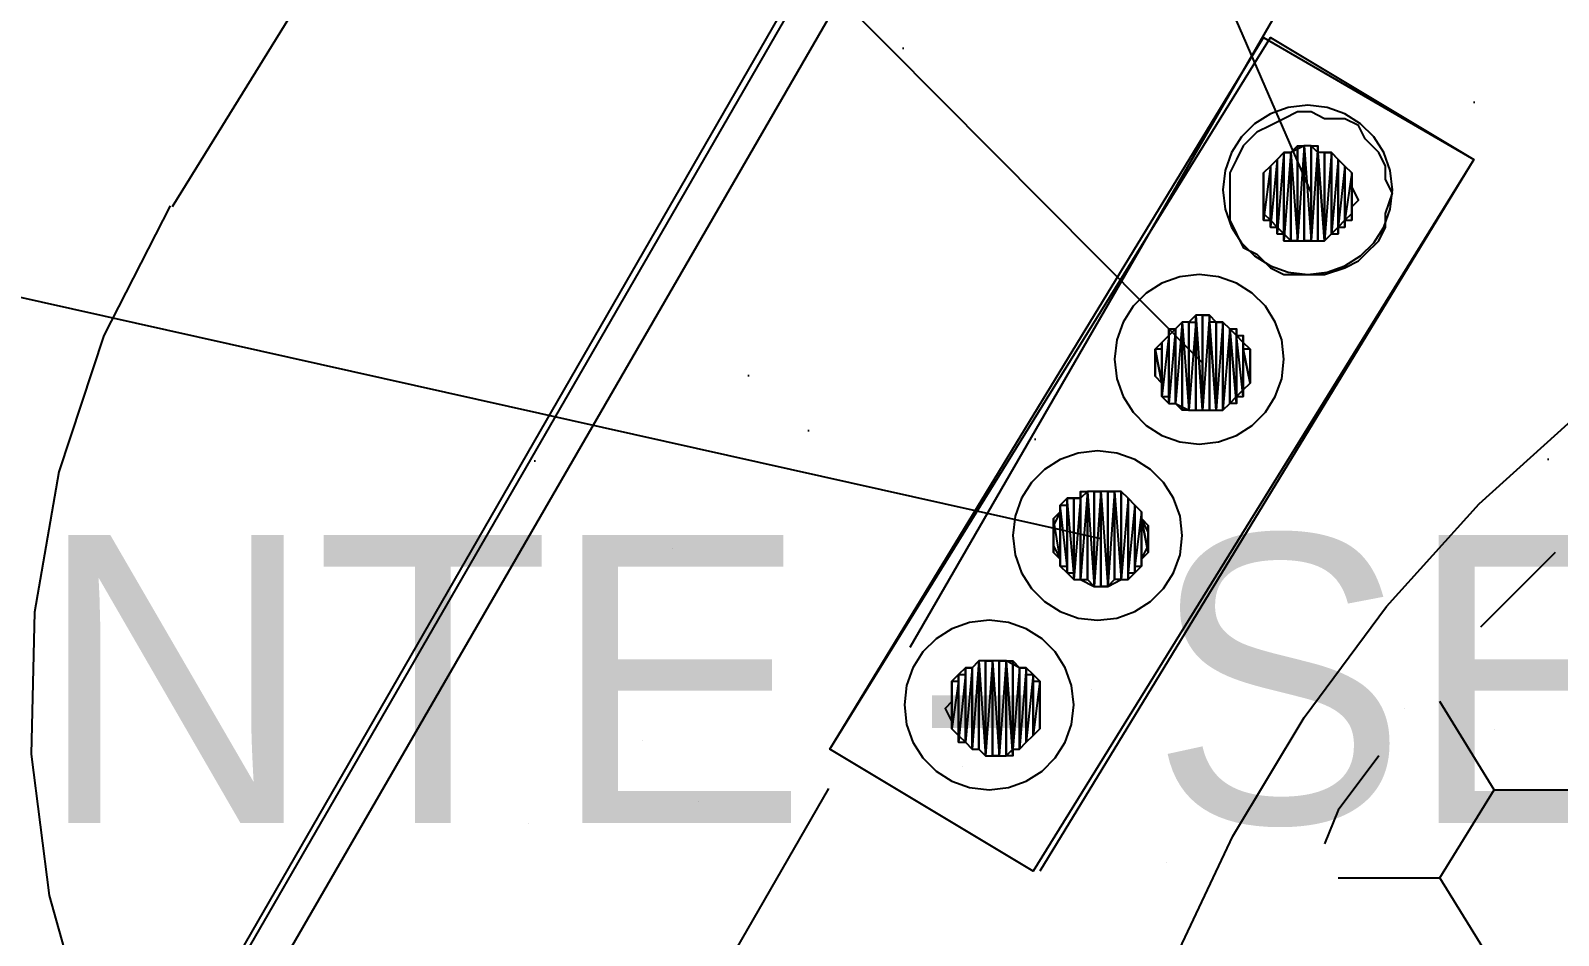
# Model space of a CAD drawing. Header units: metres. Extents: x 1 to 213, y 1 to 147.
# Drawn here: x 113.482 to 115.868, y 50.382 to 51.795 of the extents above; entities that cross this region are included whole.
import ezdxf

# ---------------------------------------------------------------- set-up
doc = ezdxf.new("R2010")
doc.units = ezdxf.units.M
doc.linetypes.add('DASHED', pattern=[1.524, 1.27, -0.254])
for name, color, linetype in [('00-BASE-ARQUITECTURA', 8, 'Continuous'), ('00-BASE-MAICILLO-EXISTENTE', 33, 'Continuous'), ('PJ-PROTEGIDO', 30, 'DASHED')]:
    doc.layers.add(name, color=color, linetype=linetype)

msp = doc.modelspace()

# ---------------------------------------------------------------- hatches: boundary and pattern name
at = {"layer": '00-BASE-MAICILLO-EXISTENTE'}
h = msp.add_hatch(dxfattribs=at)
h.set_pattern_fill('AR-SAND', scale=0.02)
h.paths.add_polyline_path([(116.6812, 55.342), (117.1222, 54.5041), (117.8718, 53.5781), (119.2388, 52.4316), (119.6357, 52.2993), (120.5617, 51.285), (121.0909, 49.8298), (121.2232, 48.4628), (120.9586, 47.184), (120.2531, 46.3462), (119.6798, 45.9934), (118.4892, 45.5965), (118.0041, 45.6406), (117.1222, 46.258), (116.2843, 46.4344), (115.9315, 46.3462), (115.6229, 46.0375), (115.0055, 45.9052), (114.2999, 45.9052), (113.6826, 46.1257), (112.9329, 46.8753), (112.5361, 47.8896), (112.6683, 48.3746), (116.6812, 55.342)])

# ---------------------------------------------------------------- linework, layer by layer
at = {"layer": '00-BASE-ARQUITECTURA'}
for points in [[(107.3643, 50.9587), (112.5078, 47.9742), (118.0218, 57.5098), (112.8253, 60.5155)], [(107.3961, 51.0116), (112.4867, 48.0483), (117.9371, 57.4886), (112.7936, 60.4626)], [(112.7513, 57.8273), (115.4817, 51.5408)], [(115.3124, 51.2762), (111.9575, 54.6523)], [(114.2012, 52.324), (113.7037, 51.5196)], [(115.1537, 51.0011), (109.9467, 52.1652)], [(115.0478, 50.4825), (114.7303, 50.673), (115.4077, 51.7842), (115.7357, 51.5937), (115.0584, 50.4825)], [(115.6087, 51.5461), (115.6053, 51.5764), (115.5953, 51.6043), (115.5797, 51.6288), (115.5592, 51.6493), (115.5346, 51.6649), (115.5068, 51.6749), (115.4765, 51.6784), (115.4461, 51.6749), (115.4183, 51.6649), (115.3937, 51.6493), (115.3732, 51.6288), (115.3576, 51.6043), (115.3477, 51.5764), (115.3442, 51.5461), (115.3477, 51.5158), (115.3576, 51.4879), (115.3732, 51.4634), (115.3937, 51.4429), (115.4183, 51.4273), (115.4461, 51.4173), (115.4765, 51.4138), (115.5068, 51.4173), (115.5346, 51.4273), (115.5592, 51.4429), (115.5797, 51.4634), (115.5953, 51.4879), (115.6053, 51.5158), (115.6087, 51.5461)], [(115.6087, 51.5408), (115.5982, 51.562), (115.5982, 51.5831), (115.5876, 51.6043), (115.5664, 51.6255), (115.5558, 51.6466), (115.5347, 51.6572), (115.5029, 51.6572), (115.4817, 51.6678), (115.4606, 51.6678), (115.4394, 51.6572), (115.4183, 51.6466), (115.3971, 51.6361), (115.3759, 51.6149), (115.3653, 51.5937), (115.3548, 51.5726), (115.3548, 51.5514), (115.3548, 51.5302), (115.3548, 51.4985), (115.3653, 51.4773), (115.3759, 51.4561), (115.3971, 51.4456), (115.4183, 51.4244), (115.4394, 51.4138), (115.4606, 51.4138), (115.4817, 51.4138), (115.5029, 51.4138), (115.5347, 51.4244), (115.5558, 51.435), (115.5664, 51.4456), (115.5876, 51.4667), (115.5982, 51.4879), (115.5982, 51.5091), (115.6087, 51.5408)], [(115.4817, 51.4667), (115.4923, 51.4667), (115.5029, 51.4667), (115.5135, 51.4773), (115.5241, 51.4879), (115.5347, 51.4985), (115.5452, 51.5091), (115.5452, 51.5196), (115.5558, 51.5302), (115.5452, 51.5514), (115.5452, 51.562), (115.5452, 51.5726), (115.5347, 51.5831), (115.5241, 51.5937), (115.5135, 51.6043), (115.4923, 51.6043), (115.4817, 51.6149), (115.4712, 51.6149), (115.45, 51.6043), (115.4394, 51.6043), (115.4288, 51.5937), (115.4183, 51.5831), (115.4077, 51.5726), (115.4077, 51.562), (115.4077, 51.5514), (115.4077, 51.5302), (115.4077, 51.5196), (115.4077, 51.5091), (115.4183, 51.4985), (115.4288, 51.4879), (115.4394, 51.4773), (115.45, 51.4667), (115.4606, 51.4667), (115.4817, 51.4667)], [(115.4817, 51.4667), (115.4923, 51.4667), (115.5029, 51.4667), (115.5135, 51.4773), (115.5241, 51.4879), (115.5347, 51.4985), (115.5452, 51.5091), (115.5452, 51.5196), (115.5558, 51.5302), (115.5452, 51.5514), (115.5452, 51.562), (115.5452, 51.5726), (115.5347, 51.5831), (115.5241, 51.5937), (115.5135, 51.6043), (115.4923, 51.6043), (115.4817, 51.6149), (115.4712, 51.6149), (115.45, 51.6043), (115.4394, 51.6043), (115.4288, 51.5937), (115.4183, 51.5831), (115.4077, 51.5726), (115.4077, 51.562), (115.4077, 51.5514), (115.4077, 51.5302), (115.4077, 51.5196), (115.4077, 51.5091), (115.4183, 51.4985), (115.4288, 51.4879), (115.4394, 51.4773), (115.45, 51.4667), (115.4606, 51.4667), (115.4817, 51.4667)], [(115.4394, 51.4773), (115.4394, 51.6043), (115.4288, 51.4773), (115.4394, 51.4773)], [(115.4394, 51.6043), (115.4288, 51.4773), (115.4288, 51.5937), (115.4394, 51.6043)], [(115.4394, 51.4773), (115.4394, 51.6043), (115.4288, 51.4773), (115.4394, 51.4773)], [(115.4394, 51.6043), (115.4288, 51.4773), (115.4288, 51.5937), (115.4394, 51.6043)], [(115.45, 51.4667), (115.45, 51.6043), (115.4394, 51.4667), (115.45, 51.4667)], [(115.45, 51.6043), (115.4394, 51.4667), (115.4394, 51.6043), (115.45, 51.6043)], [(115.4394, 51.4773), (115.4394, 51.4773), (115.4394, 51.6043), (115.4394, 51.4773), (115.4394, 51.6043), (115.4394, 51.4667), (115.4394, 51.4773)], [(115.45, 51.4667), (115.45, 51.6043), (115.4394, 51.4667), (115.45, 51.4667)], [(115.45, 51.6043), (115.4394, 51.4667), (115.4394, 51.6043), (115.45, 51.6043)], [(115.4394, 51.4773), (115.4394, 51.4773), (115.4394, 51.6043), (115.4394, 51.4773), (115.4394, 51.6043), (115.4394, 51.4667), (115.4394, 51.4773)], [(115.4606, 51.4667), (115.4606, 51.6149), (115.45, 51.6043), (115.4606, 51.4667)], [(115.4606, 51.4667), (115.4606, 51.6149), (115.45, 51.6043), (115.4606, 51.4667)], [(115.45, 51.4667), (115.45, 51.4667), (115.45, 51.6043), (115.45, 51.4667), (115.45, 51.6043), (115.4606, 51.4667), (115.45, 51.4667)], [(115.45, 51.4667), (115.45, 51.4667), (115.45, 51.6043), (115.45, 51.4667), (115.45, 51.6043), (115.4606, 51.4667), (115.45, 51.4667)], [(115.4712, 51.4667), (115.4712, 51.6149), (115.4606, 51.4667), (115.4712, 51.4667)], [(115.4712, 51.6149), (115.4606, 51.4667), (115.4606, 51.6149), (115.4712, 51.6149)], [(115.4606, 51.6149), (115.4606, 51.4667), (115.4606, 51.6149)], [(115.4712, 51.4667), (115.4712, 51.6149), (115.4606, 51.4667), (115.4712, 51.4667)], [(115.4712, 51.6149), (115.4606, 51.4667), (115.4606, 51.6149), (115.4712, 51.6149)], [(115.4606, 51.6149), (115.4606, 51.4667), (115.4606, 51.6149)], [(115.4817, 51.4667), (115.4817, 51.6149), (115.4712, 51.6149), (115.4817, 51.4667)], [(115.4712, 51.4667), (115.4712, 51.4667), (115.4712, 51.6149), (115.4712, 51.4667), (115.4712, 51.6149), (115.4817, 51.4667), (115.4712, 51.4667)], [(115.4817, 51.4667), (115.4817, 51.6149), (115.4712, 51.6149), (115.4817, 51.4667)], [(115.4712, 51.4667), (115.4712, 51.4667), (115.4712, 51.6149), (115.4712, 51.4667), (115.4712, 51.6149), (115.4817, 51.4667), (115.4712, 51.4667)], [(115.4923, 51.4667), (115.4923, 51.6149), (115.4817, 51.4667), (115.4923, 51.4667)], [(115.4923, 51.6149), (115.4817, 51.4667), (115.4817, 51.6149), (115.4923, 51.6149)], [(115.4817, 51.6149), (115.4817, 51.4667), (115.4817, 51.6149)], [(115.4923, 51.4667), (115.4923, 51.6149), (115.4817, 51.4667), (115.4923, 51.4667)], [(115.4923, 51.6149), (115.4817, 51.4667), (115.4817, 51.6149), (115.4923, 51.6149)], [(115.4817, 51.6149), (115.4817, 51.4667), (115.4817, 51.6149)], [(115.4923, 51.6043), (115.4923, 51.4667), (115.4923, 51.6149), (115.4923, 51.6043)], [(115.4923, 51.6043), (115.4923, 51.4667), (115.4923, 51.6149), (115.4923, 51.6043)], [(115.5029, 51.4667), (115.5029, 51.6043), (115.4923, 51.6043), (115.5029, 51.4667)], [(115.5029, 51.4667), (115.4923, 51.6043), (115.4923, 51.4667), (115.5029, 51.4667)], [(115.5029, 51.4667), (115.5029, 51.6043), (115.4923, 51.6043), (115.5029, 51.4667)], [(115.5029, 51.4667), (115.4923, 51.6043), (115.4923, 51.4667), (115.5029, 51.4667)], [(115.5135, 51.4773), (115.5135, 51.6043), (115.5029, 51.4667), (115.5135, 51.4773)], [(115.5135, 51.6043), (115.5029, 51.4667), (115.5029, 51.6043), (115.5135, 51.6043)], [(115.5029, 51.6043), (115.5029, 51.4667), (115.5029, 51.6043)], [(115.5135, 51.4773), (115.5135, 51.6043), (115.5029, 51.4667), (115.5135, 51.4773)], [(115.5135, 51.6043), (115.5029, 51.4667), (115.5029, 51.6043), (115.5135, 51.6043)], [(115.5029, 51.6043), (115.5029, 51.4667), (115.5029, 51.6043)], [(115.5241, 51.5937), (115.5135, 51.4773), (115.5135, 51.6043), (115.5241, 51.5937)], [(115.5135, 51.4773), (115.5135, 51.6043), (115.5135, 51.4773)], [(115.5135, 51.6043), (115.5135, 51.4773), (115.5135, 51.6043)], [(115.5241, 51.5937), (115.5135, 51.4773), (115.5135, 51.6043), (115.5241, 51.5937)], [(115.5135, 51.4773), (115.5135, 51.6043), (115.5135, 51.4773)], [(115.5135, 51.6043), (115.5135, 51.4773), (115.5135, 51.6043)], [(115.4183, 51.4985), (115.4183, 51.5831), (115.4077, 51.4985), (115.4183, 51.4985)], [(115.4183, 51.5831), (115.4077, 51.4985), (115.4077, 51.5726), (115.4183, 51.5831)], [(115.4183, 51.4985), (115.4183, 51.5831), (115.4077, 51.4985), (115.4183, 51.4985)], [(115.4183, 51.5831), (115.4077, 51.4985), (115.4077, 51.5726), (115.4183, 51.5831)], [(115.4288, 51.4879), (115.4288, 51.5937), (115.4183, 51.4879), (115.4288, 51.4879)], [(115.4288, 51.5937), (115.4183, 51.4879), (115.4183, 51.5831), (115.4288, 51.5937)], [(115.4288, 51.4879), (115.4288, 51.5937), (115.4183, 51.4879), (115.4288, 51.4879)], [(115.4288, 51.5937), (115.4183, 51.4879), (115.4183, 51.5831), (115.4288, 51.5937)], [(115.4183, 51.4985), (115.4183, 51.4985), (115.4183, 51.5831), (115.4183, 51.4985), (115.4183, 51.5831), (115.4183, 51.4879), (115.4183, 51.4985)], [(115.4183, 51.4985), (115.4183, 51.4985), (115.4183, 51.5831), (115.4183, 51.4985), (115.4183, 51.5831), (115.4183, 51.4879), (115.4183, 51.4985)], [(115.4288, 51.4879), (115.4288, 51.4879), (115.4288, 51.5937), (115.4288, 51.4879), (115.4288, 51.5937), (115.4288, 51.4773), (115.4288, 51.4879)], [(115.4288, 51.4879), (115.4288, 51.4879), (115.4288, 51.5937), (115.4288, 51.4879), (115.4288, 51.5937), (115.4288, 51.4773), (115.4288, 51.4879)], [(115.5241, 51.4773), (115.5241, 51.5937), (115.5135, 51.4773), (115.5241, 51.4773)], [(115.5241, 51.4773), (115.5241, 51.5937), (115.5135, 51.4773), (115.5241, 51.4773)], [(115.5347, 51.5831), (115.5241, 51.4879), (115.5241, 51.5937), (115.5347, 51.5831)], [(115.5241, 51.4773), (115.5241, 51.4773), (115.5241, 51.5937), (115.5241, 51.4773), (115.5241, 51.5937), (115.5241, 51.4879), (115.5241, 51.4773)], [(115.5347, 51.5831), (115.5241, 51.4879), (115.5241, 51.5937), (115.5347, 51.5831)], [(115.5241, 51.4773), (115.5241, 51.4773), (115.5241, 51.5937), (115.5241, 51.4773), (115.5241, 51.5937), (115.5241, 51.4879), (115.5241, 51.4773)], [(115.5347, 51.4879), (115.5347, 51.5831), (115.5241, 51.4879), (115.5347, 51.4879)], [(115.5347, 51.4879), (115.5347, 51.5831), (115.5241, 51.4879), (115.5347, 51.4879)], [(115.5452, 51.5726), (115.5347, 51.4985), (115.5347, 51.5831), (115.5452, 51.5726)], [(115.5347, 51.4879), (115.5347, 51.4879), (115.5347, 51.5831), (115.5347, 51.4879), (115.5347, 51.5831), (115.5347, 51.4985), (115.5347, 51.4879)], [(115.5452, 51.5726), (115.5347, 51.4985), (115.5347, 51.5831), (115.5452, 51.5726)], [(115.5347, 51.4879), (115.5347, 51.4879), (115.5347, 51.5831), (115.5347, 51.4879), (115.5347, 51.5831), (115.5347, 51.4985), (115.5347, 51.4879)], [(115.4077, 51.4985), (115.4077, 51.5726), (115.4077, 51.5091), (115.4077, 51.4985)], [(115.4077, 51.5726), (115.4077, 51.5091), (115.4077, 51.562), (115.4077, 51.5726)], [(115.4077, 51.4985), (115.4077, 51.5726), (115.4077, 51.5091), (115.4077, 51.4985)], [(115.4077, 51.5726), (115.4077, 51.5091), (115.4077, 51.562), (115.4077, 51.5726)], [(115.4077, 51.5091), (115.4077, 51.562), (115.4077, 51.5091)], [(115.4077, 51.562), (115.4077, 51.5091), (115.4077, 51.562)], [(115.4077, 51.5091), (115.4077, 51.562), (115.4077, 51.5196), (115.4077, 51.5091)], [(115.4077, 51.562), (115.4077, 51.5196), (115.4077, 51.5514), (115.4077, 51.562)], [(115.4077, 51.5091), (115.4077, 51.562), (115.4077, 51.5091)], [(115.4077, 51.562), (115.4077, 51.5091), (115.4077, 51.562)], [(115.4077, 51.5091), (115.4077, 51.562), (115.4077, 51.5196), (115.4077, 51.5091)], [(115.4077, 51.562), (115.4077, 51.5196), (115.4077, 51.5514), (115.4077, 51.562)], [(115.5452, 51.4985), (115.5452, 51.5726), (115.5347, 51.4985), (115.5452, 51.4985)], [(115.5452, 51.4985), (115.5452, 51.5726), (115.5347, 51.4985), (115.5452, 51.4985)], [(115.5452, 51.562), (115.5452, 51.5091), (115.5452, 51.5726), (115.5452, 51.562)], [(115.5452, 51.4985), (115.5452, 51.4985), (115.5452, 51.5726), (115.5452, 51.4985), (115.5452, 51.5726), (115.5452, 51.5091), (115.5452, 51.4985)], [(115.5452, 51.562), (115.5452, 51.5091), (115.5452, 51.5726), (115.5452, 51.562)], [(115.5452, 51.4985), (115.5452, 51.4985), (115.5452, 51.5726), (115.5452, 51.4985), (115.5452, 51.5726), (115.5452, 51.5091), (115.5452, 51.4985)], [(115.5452, 51.5514), (115.5452, 51.5196), (115.5452, 51.562), (115.5452, 51.5514)], [(115.5452, 51.5196), (115.5452, 51.562), (115.5452, 51.5091), (115.5452, 51.5196)], [(115.5452, 51.5514), (115.5452, 51.5196), (115.5452, 51.562), (115.5452, 51.5514)], [(115.5452, 51.5196), (115.5452, 51.562), (115.5452, 51.5091), (115.5452, 51.5196)], [(115.5452, 51.5196), (115.5452, 51.5514), (115.5452, 51.5196)], [(115.5452, 51.5196), (115.5452, 51.5514), (115.5452, 51.5196)], [(113.7003, 51.5211), (113.597, 51.3186), (113.5264, 51.1059), (113.4885, 50.8867), (113.4835, 50.665), (113.5113, 50.4443), (113.5721, 50.2286), (113.666, 50.0216), (113.7901, 49.8312), (113.9394, 49.6639), (114.1104, 49.5219), (114.3002, 49.4069), (114.5053, 49.3211), (114.7227, 49.2663), (114.9489, 49.2445), (115.1759, 49.2572), (115.3953, 49.3032), (115.6037, 49.3807), (115.7979, 49.4879), (115.9746, 49.623), (116.1304, 49.7841), (116.2621, 49.9694)], [(115.4394, 51.2815), (115.4359, 51.3118), (115.426, 51.3397), (115.4104, 51.3643), (115.3899, 51.3847), (115.3653, 51.4004), (115.3375, 51.4103), (115.3071, 51.4138), (115.2768, 51.4103), (115.249, 51.4004), (115.2244, 51.3847), (115.2039, 51.3643), (115.1883, 51.3397), (115.1783, 51.3118), (115.1748, 51.2815), (115.1783, 51.2512), (115.1883, 51.2233), (115.2039, 51.1988), (115.2244, 51.1783), (115.249, 51.1627), (115.2768, 51.1527), (115.3071, 51.1492), (115.3375, 51.1527), (115.3653, 51.1627), (115.3899, 51.1783), (115.4104, 51.1988), (115.426, 51.2233), (115.4359, 51.2512), (115.4394, 51.2815)], [(115.4394, 51.2815), (115.4359, 51.3118), (115.426, 51.3397), (115.4104, 51.3643), (115.3899, 51.3847), (115.3653, 51.4004), (115.3375, 51.4103), (115.3071, 51.4138), (115.2768, 51.4103), (115.249, 51.4004), (115.2244, 51.3847), (115.2039, 51.3643), (115.1883, 51.3397), (115.1783, 51.3118), (115.1748, 51.2815), (115.1783, 51.2512), (115.1883, 51.2233), (115.2039, 51.1988), (115.2244, 51.1783), (115.249, 51.1627), (115.2768, 51.1527), (115.3071, 51.1492), (115.3375, 51.1527), (115.3653, 51.1627), (115.3899, 51.1783), (115.4104, 51.1988), (115.426, 51.2233), (115.4359, 51.2512), (115.4394, 51.2815)], [(115.3124, 51.2021), (115.3336, 51.2021), (115.3442, 51.2021), (115.3548, 51.2127), (115.3653, 51.2233), (115.3759, 51.2339), (115.3865, 51.2445), (115.3865, 51.2551), (115.3865, 51.2656), (115.3865, 51.2868), (115.3865, 51.2974), (115.3759, 51.308), (115.3653, 51.3186), (115.3548, 51.3291), (115.3442, 51.3397), (115.3336, 51.3397), (115.323, 51.3503), (115.3018, 51.3503), (115.2912, 51.3397), (115.2807, 51.3397), (115.2701, 51.3291), (115.2595, 51.3186), (115.2489, 51.308), (115.2383, 51.2974), (115.2383, 51.2762), (115.2383, 51.2656), (115.2383, 51.2551), (115.2489, 51.2445), (115.2489, 51.2233), (115.2595, 51.2127), (115.2701, 51.2127), (115.2912, 51.2021), (115.3018, 51.2021), (115.3124, 51.2021)], [(115.3124, 51.2021), (115.3336, 51.2021), (115.3442, 51.2021), (115.3548, 51.2127), (115.3653, 51.2233), (115.3759, 51.2339), (115.3865, 51.2445), (115.3865, 51.2551), (115.3865, 51.2656), (115.3865, 51.2868), (115.3865, 51.2974), (115.3759, 51.308), (115.3653, 51.3186), (115.3548, 51.3291), (115.3442, 51.3397), (115.3336, 51.3397), (115.323, 51.3503), (115.3018, 51.3503), (115.2912, 51.3397), (115.2807, 51.3397), (115.2701, 51.3291), (115.2595, 51.3186), (115.2489, 51.308), (115.2383, 51.2974), (115.2383, 51.2762), (115.2383, 51.2656), (115.2383, 51.2551), (115.2489, 51.2445), (115.2489, 51.2233), (115.2595, 51.2127), (115.2701, 51.2127), (115.2912, 51.2021), (115.3018, 51.2021), (115.3124, 51.2021)], [(115.2807, 51.2021), (115.2807, 51.3397), (115.2701, 51.2127), (115.2807, 51.2021)], [(115.2807, 51.3397), (115.2701, 51.2127), (115.2701, 51.3291), (115.2807, 51.3397)], [(115.2807, 51.2021), (115.2807, 51.3397), (115.2701, 51.2127), (115.2807, 51.2021)], [(115.2807, 51.3397), (115.2701, 51.2127), (115.2701, 51.3291), (115.2807, 51.3397)], [(115.2912, 51.2021), (115.2912, 51.3397), (115.2807, 51.3397), (115.2912, 51.2021)], [(115.2807, 51.2021), (115.2807, 51.2021), (115.2807, 51.3397), (115.2807, 51.2021), (115.2807, 51.3397), (115.2912, 51.2021), (115.2807, 51.2021)], [(115.2912, 51.2021), (115.2912, 51.3397), (115.2807, 51.3397), (115.2912, 51.2021)], [(115.2807, 51.2021), (115.2807, 51.2021), (115.2807, 51.3397), (115.2807, 51.2021), (115.2807, 51.3397), (115.2912, 51.2021), (115.2807, 51.2021)], [(115.3018, 51.2021), (115.3018, 51.3397), (115.2912, 51.2021), (115.3018, 51.2021)], [(115.3018, 51.3397), (115.2912, 51.2021), (115.2912, 51.3397), (115.3018, 51.3397)], [(115.2912, 51.3397), (115.2912, 51.2021), (115.2912, 51.3397)], [(115.3018, 51.2021), (115.3018, 51.3397), (115.2912, 51.2021), (115.3018, 51.2021)], [(115.3018, 51.3397), (115.2912, 51.2021), (115.2912, 51.3397), (115.3018, 51.3397)], [(115.2912, 51.3397), (115.2912, 51.2021), (115.2912, 51.3397)], [(115.3124, 51.2021), (115.3124, 51.3503), (115.3018, 51.3503), (115.3124, 51.2021)], [(115.3124, 51.2021), (115.3018, 51.3503), (115.3018, 51.2021), (115.3124, 51.2021)], [(115.3018, 51.3503), (115.3018, 51.2021), (115.3018, 51.3397), (115.3018, 51.3503)], [(115.3124, 51.2021), (115.3124, 51.3503), (115.3018, 51.3503), (115.3124, 51.2021)], [(115.3124, 51.2021), (115.3018, 51.3503), (115.3018, 51.2021), (115.3124, 51.2021)], [(115.3018, 51.3503), (115.3018, 51.2021), (115.3018, 51.3397), (115.3018, 51.3503)], [(115.323, 51.2021), (115.323, 51.3503), (115.3124, 51.2021), (115.323, 51.2021)], [(115.323, 51.3503), (115.3124, 51.2021), (115.3124, 51.3503), (115.323, 51.3503)], [(115.3124, 51.3503), (115.3124, 51.2021), (115.3124, 51.3503)], [(115.323, 51.2021), (115.323, 51.3503), (115.3124, 51.2021), (115.323, 51.2021)], [(115.323, 51.3503), (115.3124, 51.2021), (115.3124, 51.3503), (115.323, 51.3503)], [(115.3124, 51.3503), (115.3124, 51.2021), (115.3124, 51.3503)], [(115.323, 51.3397), (115.323, 51.2021), (115.323, 51.3503), (115.323, 51.3397)], [(115.323, 51.3397), (115.323, 51.2021), (115.323, 51.3503), (115.323, 51.3397)], [(115.3336, 51.2021), (115.3336, 51.3397), (115.323, 51.3397), (115.3336, 51.2021)], [(115.3336, 51.2021), (115.323, 51.3397), (115.323, 51.2021), (115.3336, 51.2021)], [(115.3336, 51.2021), (115.3336, 51.3397), (115.323, 51.3397), (115.3336, 51.2021)], [(115.3336, 51.2021), (115.323, 51.3397), (115.323, 51.2021), (115.3336, 51.2021)], [(115.3442, 51.2021), (115.3442, 51.3397), (115.3336, 51.2021), (115.3442, 51.2021)], [(115.3442, 51.3397), (115.3336, 51.2021), (115.3336, 51.3397), (115.3442, 51.3397)], [(115.3336, 51.3397), (115.3336, 51.2021), (115.3336, 51.3397)], [(115.3442, 51.2021), (115.3442, 51.3397), (115.3336, 51.2021), (115.3442, 51.2021)], [(115.3442, 51.3397), (115.3336, 51.2021), (115.3336, 51.3397), (115.3442, 51.3397)], [(115.3336, 51.3397), (115.3336, 51.2021), (115.3336, 51.3397)], [(115.3548, 51.3291), (115.3442, 51.2021), (115.3442, 51.3397), (115.3548, 51.3291)], [(115.3442, 51.2021), (115.3442, 51.3397), (115.3442, 51.2021)], [(115.3442, 51.3397), (115.3442, 51.2021), (115.3442, 51.3397)], [(115.3548, 51.3291), (115.3442, 51.2021), (115.3442, 51.3397), (115.3548, 51.3291)], [(115.3442, 51.2021), (115.3442, 51.3397), (115.3442, 51.2021)], [(115.3442, 51.3397), (115.3442, 51.2021), (115.3442, 51.3397)], [(115.2595, 51.2233), (115.2595, 51.3186), (115.2489, 51.2233), (115.2595, 51.2233)], [(115.2595, 51.3186), (115.2489, 51.2233), (115.2489, 51.308), (115.2595, 51.3186)], [(115.2595, 51.2233), (115.2595, 51.3186), (115.2489, 51.2233), (115.2595, 51.2233)], [(115.2595, 51.3186), (115.2489, 51.2233), (115.2489, 51.308), (115.2595, 51.3186)], [(115.2701, 51.2127), (115.2701, 51.3291), (115.2595, 51.2127), (115.2701, 51.2127)], [(115.2701, 51.3291), (115.2595, 51.2127), (115.2595, 51.3291), (115.2701, 51.3291)], [(115.2595, 51.2127), (115.2595, 51.3291), (115.2595, 51.2233), (115.2595, 51.2127)], [(115.2595, 51.3291), (115.2595, 51.2233), (115.2595, 51.3186), (115.2595, 51.3291)], [(115.2701, 51.2127), (115.2701, 51.3291), (115.2595, 51.2127), (115.2701, 51.2127)], [(115.2701, 51.3291), (115.2595, 51.2127), (115.2595, 51.3291), (115.2701, 51.3291)], [(115.2595, 51.2127), (115.2595, 51.3291), (115.2595, 51.2233), (115.2595, 51.2127)], [(115.2595, 51.3291), (115.2595, 51.2233), (115.2595, 51.3186), (115.2595, 51.3291)], [(115.2701, 51.2127), (115.2701, 51.3291), (115.2701, 51.2127)], [(115.2701, 51.3291), (115.2701, 51.2127), (115.2701, 51.3291)], [(115.2701, 51.2127), (115.2701, 51.3291), (115.2701, 51.2127)], [(115.2701, 51.3291), (115.2701, 51.2127), (115.2701, 51.3291)], [(115.3548, 51.2127), (115.3548, 51.3291), (115.3442, 51.2021), (115.3548, 51.2127)], [(115.3548, 51.2127), (115.3548, 51.3291), (115.3442, 51.2021), (115.3548, 51.2127)], [(115.3653, 51.3291), (115.3653, 51.2127), (115.3548, 51.3291), (115.3653, 51.3291)], [(115.3548, 51.2127), (115.3548, 51.2127), (115.3548, 51.3291), (115.3548, 51.2127), (115.3548, 51.3291), (115.3653, 51.2127), (115.3548, 51.2127)], [(115.3653, 51.3291), (115.3653, 51.2127), (115.3548, 51.3291), (115.3653, 51.3291)], [(115.3548, 51.2127), (115.3548, 51.2127), (115.3548, 51.3291), (115.3548, 51.2127), (115.3548, 51.3291), (115.3653, 51.2127), (115.3548, 51.2127)], [(115.3653, 51.3186), (115.3653, 51.2233), (115.3653, 51.3291), (115.3653, 51.3186)], [(115.3653, 51.2233), (115.3653, 51.3291), (115.3653, 51.2127), (115.3653, 51.2233)], [(115.3653, 51.3186), (115.3653, 51.2233), (115.3653, 51.3291), (115.3653, 51.3186)], [(115.3653, 51.2233), (115.3653, 51.3291), (115.3653, 51.2127), (115.3653, 51.2233)], [(115.3759, 51.3186), (115.3759, 51.2233), (115.3653, 51.3186), (115.3759, 51.3186)], [(115.3759, 51.2233), (115.3653, 51.3186), (115.3653, 51.2233), (115.3759, 51.2233)], [(115.3759, 51.3186), (115.3759, 51.2233), (115.3653, 51.3186), (115.3759, 51.3186)], [(115.3759, 51.2233), (115.3653, 51.3186), (115.3653, 51.2233), (115.3759, 51.2233)], [(115.3759, 51.2339), (115.3759, 51.308), (115.3759, 51.3186), (115.3759, 51.2339)], [(115.3759, 51.2339), (115.3759, 51.3186), (115.3759, 51.2233), (115.3759, 51.2339)], [(115.3759, 51.2339), (115.3759, 51.308), (115.3759, 51.3186), (115.3759, 51.2339)], [(115.3759, 51.2339), (115.3759, 51.3186), (115.3759, 51.2233), (115.3759, 51.2339)], [(115.2489, 51.2445), (115.2489, 51.2974), (115.2383, 51.2974), (115.2489, 51.2445)], [(115.2489, 51.2445), (115.2383, 51.2974), (115.2383, 51.2551), (115.2489, 51.2445)], [(115.2383, 51.2974), (115.2383, 51.2551), (115.2383, 51.2868), (115.2383, 51.2974)], [(115.2489, 51.2445), (115.2489, 51.2974), (115.2383, 51.2974), (115.2489, 51.2445)], [(115.2489, 51.2445), (115.2383, 51.2974), (115.2383, 51.2551), (115.2489, 51.2445)], [(115.2383, 51.2974), (115.2383, 51.2551), (115.2383, 51.2868), (115.2383, 51.2974)], [(115.2489, 51.2339), (115.2489, 51.2339), (115.2489, 51.308), (115.2489, 51.2339), (115.2489, 51.308), (115.2489, 51.2233), (115.2489, 51.2339)], [(115.2489, 51.2339), (115.2489, 51.308), (115.2489, 51.2445), (115.2489, 51.2339)], [(115.2489, 51.308), (115.2489, 51.2445), (115.2489, 51.2974), (115.2489, 51.308)], [(115.2489, 51.2339), (115.2489, 51.2339), (115.2489, 51.308), (115.2489, 51.2339), (115.2489, 51.308), (115.2489, 51.2233), (115.2489, 51.2339)], [(115.2489, 51.2339), (115.2489, 51.308), (115.2489, 51.2445), (115.2489, 51.2339)], [(115.2489, 51.308), (115.2489, 51.2445), (115.2489, 51.2974), (115.2489, 51.308)], [(115.2489, 51.2974), (115.2489, 51.2445), (115.2489, 51.2974)], [(115.2489, 51.2974), (115.2489, 51.2445), (115.2489, 51.2974)], [(115.3759, 51.2974), (115.3759, 51.2339), (115.3759, 51.308), (115.3759, 51.2974)], [(115.3759, 51.308), (115.3759, 51.2339), (115.3759, 51.308)], [(115.3759, 51.2974), (115.3759, 51.2339), (115.3759, 51.308), (115.3759, 51.2974)], [(115.3759, 51.308), (115.3759, 51.2339), (115.3759, 51.308)], [(115.3865, 51.2445), (115.3865, 51.2974), (115.3759, 51.2974), (115.3865, 51.2445)], [(115.3865, 51.2445), (115.3759, 51.2974), (115.3759, 51.2339), (115.3865, 51.2445)], [(115.3865, 51.2445), (115.3865, 51.2974), (115.3759, 51.2974), (115.3865, 51.2445)], [(115.3865, 51.2445), (115.3759, 51.2974), (115.3759, 51.2339), (115.3865, 51.2445)], [(115.3865, 51.2868), (115.3865, 51.2445), (115.3865, 51.2974), (115.3865, 51.2868)], [(115.3865, 51.2974), (115.3865, 51.2445), (115.3865, 51.2974)], [(115.3865, 51.2868), (115.3865, 51.2445), (115.3865, 51.2974), (115.3865, 51.2868)], [(115.3865, 51.2974), (115.3865, 51.2445), (115.3865, 51.2974)], [(115.3865, 51.2551), (115.3865, 51.2868), (115.3865, 51.2445), (115.3865, 51.2551)], [(115.3865, 51.2551), (115.3865, 51.2868), (115.3865, 51.2445), (115.3865, 51.2551)], [(115.2807, 51.0063), (115.2772, 51.0367), (115.2672, 51.0645), (115.2516, 51.0891), (115.2311, 51.1096), (115.2065, 51.1252), (115.1787, 51.1351), (115.1484, 51.1386), (115.118, 51.1351), (115.0902, 51.1252), (115.0656, 51.1096), (115.0451, 51.0891), (115.0295, 51.0645), (115.0196, 51.0367), (115.0161, 51.0063), (115.0196, 50.976), (115.0295, 50.9482), (115.0451, 50.9236), (115.0656, 50.9031), (115.0902, 50.8875), (115.118, 50.8775), (115.1484, 50.8741), (115.1787, 50.8775), (115.2065, 50.8875), (115.2311, 50.9031), (115.2516, 50.9236), (115.2672, 50.9482), (115.2772, 50.976), (115.2807, 51.0063)], [(115.2807, 51.0063), (115.2772, 51.0367), (115.2672, 51.0645), (115.2516, 51.0891), (115.2311, 51.1096), (115.2065, 51.1252), (115.1787, 51.1351), (115.1484, 51.1386), (115.118, 51.1351), (115.0902, 51.1252), (115.0656, 51.1096), (115.0451, 51.0891), (115.0295, 51.0645), (115.0196, 51.0367), (115.0161, 51.0063), (115.0196, 50.976), (115.0295, 50.9482), (115.0451, 50.9236), (115.0656, 50.9031), (115.0902, 50.8875), (115.118, 50.8775), (115.1484, 50.8741), (115.1787, 50.8775), (115.2065, 50.8875), (115.2311, 50.9031), (115.2516, 50.9236), (115.2672, 50.9482), (115.2772, 50.976), (115.2807, 51.0063)], [(115.1537, 50.927), (115.1643, 50.927), (115.1854, 50.9376), (115.196, 50.9376), (115.2066, 50.9481), (115.2172, 50.9587), (115.2172, 50.9693), (115.2277, 50.9905), (115.2277, 51.0011), (115.2277, 51.0116), (115.2172, 51.0328), (115.2172, 51.0434), (115.2066, 51.054), (115.196, 51.0646), (115.1854, 51.0751), (115.1748, 51.0751), (115.1537, 51.0751), (115.1431, 51.0751), (115.1325, 51.0751), (115.1219, 51.0646), (115.1008, 51.0646), (115.0902, 51.054), (115.0902, 51.0434), (115.0796, 51.0222), (115.0796, 51.0116), (115.0796, 51.0011), (115.0796, 50.9905), (115.0902, 50.9693), (115.0902, 50.9587), (115.1008, 50.9481), (115.1113, 50.9376), (115.1219, 50.9376), (115.1431, 50.927), (115.1537, 50.927)], [(115.1537, 50.927), (115.1643, 50.927), (115.1854, 50.9376), (115.196, 50.9376), (115.2066, 50.9481), (115.2172, 50.9587), (115.2172, 50.9693), (115.2277, 50.9905), (115.2277, 51.0011), (115.2277, 51.0116), (115.2172, 51.0328), (115.2172, 51.0434), (115.2066, 51.054), (115.196, 51.0646), (115.1854, 51.0751), (115.1748, 51.0751), (115.1537, 51.0751), (115.1431, 51.0751), (115.1325, 51.0751), (115.1219, 51.0646), (115.1008, 51.0646), (115.0902, 51.054), (115.0902, 51.0434), (115.0796, 51.0222), (115.0796, 51.0116), (115.0796, 51.0011), (115.0796, 50.9905), (115.0902, 50.9693), (115.0902, 50.9587), (115.1008, 50.9481), (115.1113, 50.9376), (115.1219, 50.9376), (115.1431, 50.927), (115.1537, 50.927)], [(115.1325, 50.9376), (115.1325, 51.0751), (115.1219, 50.9376), (115.1325, 50.9376)], [(115.1325, 51.0751), (115.1219, 50.9376), (115.1219, 51.0751), (115.1325, 51.0751)], [(115.1219, 50.9376), (115.1219, 51.0751), (115.1219, 51.0646), (115.1219, 50.9376)], [(115.1219, 51.0751), (115.1219, 50.9376), (115.1219, 51.0751)], [(115.1325, 50.9376), (115.1325, 51.0751), (115.1219, 50.9376), (115.1325, 50.9376)], [(115.1325, 51.0751), (115.1219, 50.9376), (115.1219, 51.0751), (115.1325, 51.0751)], [(115.1219, 50.9376), (115.1219, 51.0751), (115.1219, 51.0646), (115.1219, 50.9376)], [(115.1219, 51.0751), (115.1219, 50.9376), (115.1219, 51.0751)], [(115.1431, 50.927), (115.1431, 51.0751), (115.1325, 51.0751), (115.1431, 50.927)], [(115.1325, 50.9376), (115.1325, 50.9376), (115.1325, 51.0751), (115.1325, 50.9376), (115.1325, 51.0751), (115.1431, 50.927), (115.1325, 50.9376)], [(115.1431, 50.927), (115.1431, 51.0751), (115.1325, 51.0751), (115.1431, 50.927)], [(115.1325, 50.9376), (115.1325, 50.9376), (115.1325, 51.0751), (115.1325, 50.9376), (115.1325, 51.0751), (115.1431, 50.927), (115.1325, 50.9376)], [(115.1537, 50.927), (115.1537, 51.0751), (115.1431, 50.927), (115.1537, 50.927)], [(115.1537, 51.0751), (115.1431, 50.927), (115.1431, 51.0751), (115.1537, 51.0751)], [(115.1431, 51.0751), (115.1431, 50.927), (115.1431, 51.0751)], [(115.1537, 50.927), (115.1537, 51.0751), (115.1431, 50.927), (115.1537, 50.927)], [(115.1537, 51.0751), (115.1431, 50.927), (115.1431, 51.0751), (115.1537, 51.0751)], [(115.1431, 51.0751), (115.1431, 50.927), (115.1431, 51.0751)], [(115.1643, 50.927), (115.1643, 51.0751), (115.1537, 51.0751), (115.1643, 50.927)], [(115.1537, 50.927), (115.1537, 50.927), (115.1537, 51.0751), (115.1537, 50.927), (115.1537, 51.0751), (115.1643, 50.927), (115.1537, 50.927)], [(115.1643, 50.927), (115.1643, 51.0751), (115.1537, 51.0751), (115.1643, 50.927)], [(115.1537, 50.927), (115.1537, 50.927), (115.1537, 51.0751), (115.1537, 50.927), (115.1537, 51.0751), (115.1643, 50.927), (115.1537, 50.927)], [(115.1748, 50.9376), (115.1748, 51.0751), (115.1643, 50.927), (115.1748, 50.9376)], [(115.1748, 51.0751), (115.1643, 50.927), (115.1643, 51.0751), (115.1748, 51.0751)], [(115.1643, 51.0751), (115.1643, 50.927), (115.1643, 51.0751)], [(115.1748, 50.9376), (115.1748, 51.0751), (115.1643, 50.927), (115.1748, 50.9376)], [(115.1748, 51.0751), (115.1643, 50.927), (115.1643, 51.0751), (115.1748, 51.0751)], [(115.1643, 51.0751), (115.1643, 50.927), (115.1643, 51.0751)], [(115.1854, 50.9376), (115.1854, 51.0751), (115.1748, 51.0751), (115.1854, 50.9376)], [(115.1748, 50.9376), (115.1748, 50.9376), (115.1748, 51.0751), (115.1748, 50.9376), (115.1748, 51.0751), (115.1854, 50.9376), (115.1748, 50.9376)], [(115.1854, 50.9376), (115.1854, 51.0751), (115.1748, 51.0751), (115.1854, 50.9376)], [(115.1748, 50.9376), (115.1748, 50.9376), (115.1748, 51.0751), (115.1748, 50.9376), (115.1748, 51.0751), (115.1854, 50.9376), (115.1748, 50.9376)], [(115.196, 51.0646), (115.1854, 50.9376), (115.1854, 51.0751), (115.196, 51.0646)], [(115.1854, 51.0751), (115.1854, 50.9376), (115.1854, 51.0751)], [(115.196, 51.0646), (115.1854, 50.9376), (115.1854, 51.0751), (115.196, 51.0646)], [(115.1854, 51.0751), (115.1854, 50.9376), (115.1854, 51.0751)], [(115.1008, 51.054), (115.1008, 50.9587), (115.0902, 51.054), (115.1008, 51.054)], [(115.1008, 50.9587), (115.0902, 51.054), (115.0902, 50.9587), (115.1008, 50.9587)], [(115.0902, 51.054), (115.0902, 50.9587), (115.0902, 51.0434), (115.0902, 51.054)], [(115.1008, 51.054), (115.1008, 50.9587), (115.0902, 51.054), (115.1008, 51.054)], [(115.1008, 50.9587), (115.0902, 51.054), (115.0902, 50.9587), (115.1008, 50.9587)], [(115.0902, 51.054), (115.0902, 50.9587), (115.0902, 51.0434), (115.0902, 51.054)], [(115.1113, 51.0646), (115.1113, 50.9481), (115.1008, 51.0646), (115.1113, 51.0646)], [(115.1113, 50.9481), (115.1008, 51.0646), (115.1008, 50.9481), (115.1113, 50.9481)], [(115.1008, 51.0646), (115.1008, 50.9481), (115.1008, 51.054), (115.1008, 51.0646)], [(115.1113, 51.0646), (115.1113, 50.9481), (115.1008, 51.0646), (115.1113, 51.0646)], [(115.1113, 50.9481), (115.1008, 51.0646), (115.1008, 50.9481), (115.1113, 50.9481)], [(115.1008, 51.0646), (115.1008, 50.9481), (115.1008, 51.054), (115.1008, 51.0646)], [(115.1008, 50.9481), (115.1008, 51.054), (115.1008, 50.9587), (115.1008, 50.9481)], [(115.1008, 50.9481), (115.1008, 51.054), (115.1008, 50.9587), (115.1008, 50.9481)], [(115.1219, 50.9376), (115.1219, 51.0646), (115.1113, 50.9376), (115.1219, 50.9376)], [(115.1219, 51.0646), (115.1113, 50.9376), (115.1113, 51.0646), (115.1219, 51.0646)], [(115.1113, 50.9376), (115.1113, 51.0646), (115.1113, 50.9481), (115.1113, 50.9376)], [(115.1219, 50.9376), (115.1219, 51.0646), (115.1113, 50.9376), (115.1219, 50.9376)], [(115.1219, 51.0646), (115.1113, 50.9376), (115.1113, 51.0646), (115.1219, 51.0646)], [(115.1113, 50.9376), (115.1113, 51.0646), (115.1113, 50.9481), (115.1113, 50.9376)], [(115.196, 50.9376), (115.196, 51.0646), (115.1854, 50.9376), (115.196, 50.9376)], [(115.196, 50.9376), (115.196, 51.0646), (115.1854, 50.9376), (115.196, 50.9376)], [(115.2066, 51.054), (115.196, 50.9481), (115.196, 51.0646), (115.2066, 51.054)], [(115.196, 50.9376), (115.196, 50.9376), (115.196, 51.0646), (115.196, 50.9376), (115.196, 51.0646), (115.196, 50.9481), (115.196, 50.9376)], [(115.2066, 51.054), (115.196, 50.9481), (115.196, 51.0646), (115.2066, 51.054)], [(115.196, 50.9376), (115.196, 50.9376), (115.196, 51.0646), (115.196, 50.9376), (115.196, 51.0646), (115.196, 50.9481), (115.196, 50.9376)], [(115.2066, 50.9481), (115.2066, 51.054), (115.196, 50.9481), (115.2066, 50.9481)], [(115.2066, 50.9481), (115.2066, 51.054), (115.196, 50.9481), (115.2066, 50.9481)], [(115.2172, 51.0434), (115.2066, 50.9587), (115.2066, 51.054), (115.2172, 51.0434)], [(115.2066, 50.9481), (115.2066, 50.9481), (115.2066, 51.054), (115.2066, 50.9481), (115.2066, 51.054), (115.2066, 50.9587), (115.2066, 50.9481)], [(115.2172, 51.0434), (115.2066, 50.9587), (115.2066, 51.054), (115.2172, 51.0434)], [(115.2066, 50.9481), (115.2066, 50.9481), (115.2066, 51.054), (115.2066, 50.9481), (115.2066, 51.054), (115.2066, 50.9587), (115.2066, 50.9481)], [(115.0902, 51.0434), (115.0902, 50.9693), (115.0796, 51.0328), (115.0902, 51.0434)], [(115.0902, 51.0434), (115.0902, 50.9693), (115.0796, 51.0328), (115.0902, 51.0434)], [(115.0902, 50.9693), (115.0796, 51.0328), (115.0796, 50.9799), (115.0902, 50.9693)], [(115.0796, 51.0328), (115.0796, 50.9799), (115.0796, 51.0222), (115.0796, 51.0328)], [(115.0902, 50.9693), (115.0796, 51.0328), (115.0796, 50.9799), (115.0902, 50.9693)], [(115.0796, 51.0328), (115.0796, 50.9799), (115.0796, 51.0222), (115.0796, 51.0328)], [(115.0902, 50.9693), (115.0902, 50.9693), (115.0902, 51.0434), (115.0902, 50.9693), (115.0902, 51.0434), (115.0902, 50.9587), (115.0902, 50.9693)], [(115.0902, 50.9693), (115.0902, 51.0434), (115.0902, 50.9693)], [(115.0902, 50.9693), (115.0902, 50.9693), (115.0902, 51.0434), (115.0902, 50.9693), (115.0902, 51.0434), (115.0902, 50.9587), (115.0902, 50.9693)], [(115.0902, 50.9693), (115.0902, 51.0434), (115.0902, 50.9693)], [(115.2172, 50.9587), (115.2172, 51.0434), (115.2066, 50.9587), (115.2172, 50.9587)], [(115.2172, 50.9587), (115.2172, 51.0434), (115.2066, 50.9587), (115.2172, 50.9587)], [(115.2172, 51.0328), (115.2172, 50.9693), (115.2172, 51.0434), (115.2172, 51.0328)], [(115.2172, 50.9587), (115.2172, 50.9587), (115.2172, 51.0434), (115.2172, 50.9587), (115.2172, 51.0434), (115.2172, 50.9693), (115.2172, 50.9587)], [(115.2172, 51.0328), (115.2172, 50.9693), (115.2172, 51.0434), (115.2172, 51.0328)], [(115.2172, 50.9587), (115.2172, 50.9587), (115.2172, 51.0434), (115.2172, 50.9587), (115.2172, 51.0434), (115.2172, 50.9693), (115.2172, 50.9587)], [(115.2277, 51.0222), (115.2277, 50.9799), (115.2172, 51.0328), (115.2277, 51.0222)], [(115.2172, 50.9693), (115.2172, 50.9693), (115.2172, 51.0328), (115.2172, 50.9693), (115.2172, 51.0328), (115.2277, 50.9799), (115.2172, 50.9693)], [(115.2172, 50.9693), (115.2172, 51.0328), (115.2172, 50.9693)], [(115.2277, 51.0222), (115.2277, 50.9799), (115.2172, 51.0328), (115.2277, 51.0222)], [(115.2172, 50.9693), (115.2172, 50.9693), (115.2172, 51.0328), (115.2172, 50.9693), (115.2172, 51.0328), (115.2277, 50.9799), (115.2172, 50.9693)], [(115.2172, 50.9693), (115.2172, 51.0328), (115.2172, 50.9693)], [(115.0796, 50.9905), (115.0796, 50.9905), (115.0796, 51.0222), (115.0796, 50.9905), (115.0796, 51.0222), (115.0796, 50.9799), (115.0796, 50.9905)], [(115.0796, 50.9905), (115.0796, 50.9905), (115.0796, 51.0222), (115.0796, 50.9905), (115.0796, 51.0222), (115.0796, 50.9799), (115.0796, 50.9905)], [(115.2277, 50.9905), (115.2277, 51.0222), (115.2277, 50.9799), (115.2277, 50.9905)], [(115.2277, 50.9905), (115.2277, 51.0222), (115.2277, 50.9799), (115.2277, 50.9905)], [(115.8627, 50.9799), (115.7463, 50.8635)], [(115.1113, 50.7418), (115.1078, 50.7721), (115.0979, 50.7999), (115.0823, 50.8245), (115.0618, 50.845), (115.0372, 50.8606), (115.0094, 50.8706), (114.979, 50.8741), (114.9487, 50.8706), (114.9209, 50.8606), (114.8963, 50.845), (114.8758, 50.8245), (114.8602, 50.7999), (114.8502, 50.7721), (114.8468, 50.7418), (114.8502, 50.7114), (114.8602, 50.6836), (114.8758, 50.659), (114.8963, 50.6385), (114.9209, 50.6229), (114.9487, 50.613), (114.979, 50.6095), (115.0094, 50.613), (115.0372, 50.6229), (115.0618, 50.6385), (115.0823, 50.659), (115.0979, 50.6836), (115.1078, 50.7114), (115.1113, 50.7418)], [(115.1113, 50.7418), (115.1078, 50.7721), (115.0979, 50.7999), (115.0823, 50.8245), (115.0618, 50.845), (115.0372, 50.8606), (115.0094, 50.8706), (114.979, 50.8741), (114.9487, 50.8706), (114.9209, 50.8606), (114.8963, 50.845), (114.8758, 50.8245), (114.8602, 50.7999), (114.8502, 50.7721), (114.8468, 50.7418), (114.8502, 50.7114), (114.8602, 50.6836), (114.8758, 50.659), (114.8963, 50.6385), (114.9209, 50.6229), (114.9487, 50.613), (114.979, 50.6095), (115.0094, 50.613), (115.0372, 50.6229), (115.0618, 50.6385), (115.0823, 50.659), (115.0979, 50.6836), (115.1078, 50.7114), (115.1113, 50.7418)], [(115.1113, 50.7418), (115.1078, 50.7721), (115.0979, 50.7999), (115.0823, 50.8245), (115.0618, 50.845), (115.0372, 50.8606), (115.0094, 50.8706), (114.979, 50.8741), (114.9487, 50.8706), (114.9209, 50.8606), (114.8963, 50.845), (114.8758, 50.8245), (114.8602, 50.7999), (114.8502, 50.7721), (114.8468, 50.7418), (114.8502, 50.7114), (114.8602, 50.6836), (114.8758, 50.659), (114.8963, 50.6385), (114.9209, 50.6229), (114.9487, 50.613), (114.979, 50.6095), (115.0094, 50.613), (115.0372, 50.6229), (115.0618, 50.6385), (115.0823, 50.659), (115.0979, 50.6836), (115.1078, 50.7114), (115.1113, 50.7418)], [(114.9949, 50.6624), (115.0055, 50.6624), (115.0161, 50.673), (115.0267, 50.673), (115.0372, 50.6836), (115.0478, 50.6941), (115.0584, 50.7047), (115.0584, 50.7259), (115.0584, 50.7365), (115.0584, 50.7471), (115.0584, 50.7576), (115.0584, 50.7788), (115.0478, 50.7894), (115.0372, 50.8), (115.0267, 50.8), (115.0055, 50.8106), (114.9949, 50.8106), (114.9843, 50.8106), (114.9632, 50.8106), (114.9526, 50.8), (114.942, 50.8), (114.9314, 50.7894), (114.9208, 50.7788), (114.9208, 50.7576), (114.9208, 50.7471), (114.9103, 50.7365), (114.9208, 50.7153), (114.9208, 50.7047), (114.9314, 50.6941), (114.942, 50.6836), (114.9526, 50.673), (114.9632, 50.673), (114.9737, 50.6624), (114.9949, 50.6624)], [(114.9949, 50.6624), (115.0055, 50.6624), (115.0161, 50.673), (115.0267, 50.673), (115.0372, 50.6836), (115.0478, 50.6941), (115.0584, 50.7047), (115.0584, 50.7259), (115.0584, 50.7365), (115.0584, 50.7471), (115.0584, 50.7576), (115.0584, 50.7788), (115.0478, 50.7894), (115.0372, 50.8), (115.0267, 50.8), (115.0055, 50.8106), (114.9949, 50.8106), (114.9843, 50.8106), (114.9632, 50.8106), (114.9526, 50.8), (114.942, 50.8), (114.9314, 50.7894), (114.9208, 50.7788), (114.9208, 50.7576), (114.9208, 50.7471), (114.9103, 50.7365), (114.9208, 50.7153), (114.9208, 50.7047), (114.9314, 50.6941), (114.942, 50.6836), (114.9526, 50.673), (114.9632, 50.673), (114.9737, 50.6624), (114.9949, 50.6624)], [(114.942, 50.6836), (114.942, 50.7894), (114.9314, 50.6836), (114.942, 50.6836)], [(114.942, 50.7894), (114.9314, 50.6836), (114.9314, 50.7894), (114.942, 50.7894)], [(114.9314, 50.6836), (114.9314, 50.7894), (114.9314, 50.6941), (114.9314, 50.6836)], [(114.9314, 50.7894), (114.9314, 50.6941), (114.9314, 50.7788), (114.9314, 50.7894)], [(114.942, 50.6836), (114.942, 50.7894), (114.9314, 50.6836), (114.942, 50.6836)], [(114.942, 50.7894), (114.9314, 50.6836), (114.9314, 50.7894), (114.942, 50.7894)], [(114.9314, 50.6836), (114.9314, 50.7894), (114.9314, 50.6941), (114.9314, 50.6836)], [(114.9314, 50.7894), (114.9314, 50.6941), (114.9314, 50.7788), (114.9314, 50.7894)], [(114.9526, 50.673), (114.9526, 50.8), (114.942, 50.6836), (114.9526, 50.673)], [(114.9526, 50.8), (114.942, 50.6836), (114.942, 50.8), (114.9526, 50.8)], [(114.942, 50.6836), (114.942, 50.8), (114.942, 50.7894), (114.942, 50.6836)], [(114.942, 50.8), (114.942, 50.6836), (114.942, 50.8)], [(114.9526, 50.673), (114.9526, 50.8), (114.942, 50.6836), (114.9526, 50.673)], [(114.9526, 50.8), (114.942, 50.6836), (114.942, 50.8), (114.9526, 50.8)], [(114.942, 50.6836), (114.942, 50.8), (114.942, 50.7894), (114.942, 50.6836)], [(114.942, 50.8), (114.942, 50.6836), (114.942, 50.8)], [(114.9632, 50.673), (114.9632, 50.8106), (114.9526, 50.673), (114.9632, 50.673)], [(114.9632, 50.8106), (114.9526, 50.673), (114.9526, 50.8), (114.9632, 50.8106)], [(114.9632, 50.673), (114.9632, 50.8106), (114.9526, 50.673), (114.9632, 50.673)], [(114.9632, 50.8106), (114.9526, 50.673), (114.9526, 50.8), (114.9632, 50.8106)], [(114.9526, 50.673), (114.9526, 50.8), (114.9526, 50.673)], [(114.9526, 50.8), (114.9526, 50.673), (114.9526, 50.8)], [(114.9526, 50.673), (114.9526, 50.8), (114.9526, 50.673)], [(114.9526, 50.8), (114.9526, 50.673), (114.9526, 50.8)], [(114.9737, 50.6624), (114.9737, 50.8106), (114.9632, 50.8106), (114.9737, 50.6624)], [(114.9632, 50.673), (114.9632, 50.673), (114.9632, 50.8106), (114.9632, 50.673), (114.9632, 50.8106), (114.9737, 50.6624), (114.9632, 50.673)], [(114.9737, 50.6624), (114.9737, 50.8106), (114.9632, 50.8106), (114.9737, 50.6624)], [(114.9632, 50.673), (114.9632, 50.673), (114.9632, 50.8106), (114.9632, 50.673), (114.9632, 50.8106), (114.9737, 50.6624), (114.9632, 50.673)], [(114.9843, 50.6624), (114.9843, 50.8106), (114.9737, 50.6624), (114.9843, 50.6624)], [(114.9843, 50.8106), (114.9737, 50.6624), (114.9737, 50.8106), (114.9843, 50.8106)], [(114.9737, 50.8106), (114.9737, 50.6624), (114.9737, 50.8106)], [(114.9843, 50.6624), (114.9843, 50.8106), (114.9737, 50.6624), (114.9843, 50.6624)], [(114.9843, 50.8106), (114.9737, 50.6624), (114.9737, 50.8106), (114.9843, 50.8106)], [(114.9737, 50.8106), (114.9737, 50.6624), (114.9737, 50.8106)], [(114.9949, 50.6624), (114.9949, 50.8106), (114.9843, 50.8106), (114.9949, 50.6624)], [(114.9843, 50.6624), (114.9843, 50.6624), (114.9843, 50.8106), (114.9843, 50.6624), (114.9843, 50.8106), (114.9949, 50.6624), (114.9843, 50.6624)], [(114.9949, 50.6624), (114.9949, 50.8106), (114.9843, 50.8106), (114.9949, 50.6624)], [(114.9843, 50.6624), (114.9843, 50.6624), (114.9843, 50.8106), (114.9843, 50.6624), (114.9843, 50.8106), (114.9949, 50.6624), (114.9843, 50.6624)], [(115.0055, 50.6624), (115.0055, 50.8106), (114.9949, 50.6624), (115.0055, 50.6624)], [(115.0055, 50.8106), (114.9949, 50.6624), (114.9949, 50.8106), (115.0055, 50.8106)], [(114.9949, 50.8106), (114.9949, 50.6624), (114.9949, 50.8106)], [(115.0055, 50.6624), (115.0055, 50.8106), (114.9949, 50.6624), (115.0055, 50.6624)], [(115.0055, 50.8106), (114.9949, 50.6624), (114.9949, 50.8106), (115.0055, 50.8106)], [(114.9949, 50.8106), (114.9949, 50.6624), (114.9949, 50.8106)], [(115.0161, 50.8106), (115.0161, 50.6624), (115.0055, 50.8106), (115.0161, 50.8106)], [(115.0055, 50.6624), (115.0055, 50.6624), (115.0055, 50.8106), (115.0055, 50.6624), (115.0055, 50.8106), (115.0161, 50.6624), (115.0055, 50.6624)], [(115.0161, 50.8106), (115.0161, 50.6624), (115.0055, 50.8106), (115.0161, 50.8106)], [(115.0055, 50.6624), (115.0055, 50.6624), (115.0055, 50.8106), (115.0055, 50.6624), (115.0055, 50.8106), (115.0161, 50.6624), (115.0055, 50.6624)], [(115.0267, 50.8), (115.0161, 50.673), (115.0161, 50.8106), (115.0267, 50.8)], [(115.0161, 50.673), (115.0161, 50.8106), (115.0161, 50.6624), (115.0161, 50.673)], [(115.0267, 50.8), (115.0161, 50.673), (115.0161, 50.8106), (115.0267, 50.8)], [(115.0161, 50.673), (115.0161, 50.8106), (115.0161, 50.6624), (115.0161, 50.673)], [(115.0267, 50.673), (115.0267, 50.8), (115.0161, 50.673), (115.0267, 50.673)], [(115.0267, 50.673), (115.0267, 50.8), (115.0161, 50.673), (115.0267, 50.673)], [(115.0372, 50.6836), (115.0372, 50.8), (115.0267, 50.673), (115.0372, 50.6836)], [(115.0372, 50.8), (115.0267, 50.673), (115.0267, 50.8), (115.0372, 50.8)], [(115.0267, 50.673), (115.0267, 50.8), (115.0267, 50.673)], [(115.0267, 50.8), (115.0267, 50.673), (115.0267, 50.8)], [(115.0372, 50.6836), (115.0372, 50.8), (115.0267, 50.673), (115.0372, 50.6836)], [(115.0372, 50.8), (115.0267, 50.673), (115.0267, 50.8), (115.0372, 50.8)], [(115.0267, 50.673), (115.0267, 50.8), (115.0267, 50.673)], [(115.0267, 50.8), (115.0267, 50.673), (115.0267, 50.8)], [(115.0372, 50.6836), (115.0372, 50.7894), (115.0372, 50.8), (115.0372, 50.6836)], [(115.0372, 50.6836), (115.0372, 50.7894), (115.0372, 50.8), (115.0372, 50.6836)], [(115.0478, 50.6941), (115.0478, 50.7894), (115.0372, 50.6836), (115.0478, 50.6941)], [(115.0478, 50.7894), (115.0372, 50.6836), (115.0372, 50.7894), (115.0478, 50.7894)], [(115.0372, 50.7894), (115.0372, 50.6836), (115.0372, 50.7894)], [(115.0478, 50.6941), (115.0478, 50.7894), (115.0372, 50.6836), (115.0478, 50.6941)], [(115.0478, 50.7894), (115.0372, 50.6836), (115.0372, 50.7894), (115.0478, 50.7894)], [(115.0372, 50.7894), (115.0372, 50.6836), (115.0372, 50.7894)], [(115.0478, 50.6941), (115.0478, 50.7788), (115.0478, 50.7894), (115.0478, 50.6941)], [(115.0478, 50.6941), (115.0478, 50.7788), (115.0478, 50.7894), (115.0478, 50.6941)], [(114.9314, 50.6941), (114.9314, 50.7788), (114.9208, 50.7047), (114.9314, 50.6941)], [(114.9314, 50.7788), (114.9208, 50.7047), (114.9208, 50.7788), (114.9314, 50.7788)], [(114.9208, 50.7047), (114.9208, 50.7788), (114.9208, 50.7682), (114.9208, 50.7047)], [(114.9208, 50.7788), (114.9208, 50.7047), (114.9208, 50.7788)], [(114.9314, 50.6941), (114.9314, 50.7788), (114.9208, 50.7047), (114.9314, 50.6941)], [(114.9314, 50.7788), (114.9208, 50.7047), (114.9208, 50.7788), (114.9314, 50.7788)], [(114.9208, 50.7047), (114.9208, 50.7788), (114.9208, 50.7682), (114.9208, 50.7047)], [(114.9208, 50.7788), (114.9208, 50.7047), (114.9208, 50.7788)], [(114.9208, 50.7047), (114.9208, 50.7682), (114.9208, 50.7153), (114.9208, 50.7047)], [(114.9208, 50.7682), (114.9208, 50.7153), (114.9208, 50.7576), (114.9208, 50.7682)], [(114.9208, 50.7047), (114.9208, 50.7682), (114.9208, 50.7153), (114.9208, 50.7047)], [(114.9208, 50.7682), (114.9208, 50.7153), (114.9208, 50.7576), (114.9208, 50.7682)], [(115.0584, 50.7047), (115.0584, 50.7788), (115.0478, 50.6941), (115.0584, 50.7047)], [(115.0584, 50.7788), (115.0478, 50.6941), (115.0478, 50.7788), (115.0584, 50.7788)], [(115.0478, 50.7788), (115.0478, 50.6941), (115.0478, 50.7788)], [(115.0584, 50.7047), (115.0584, 50.7788), (115.0478, 50.6941), (115.0584, 50.7047)], [(115.0584, 50.7788), (115.0478, 50.6941), (115.0478, 50.7788), (115.0584, 50.7788)], [(115.0478, 50.7788), (115.0478, 50.6941), (115.0478, 50.7788)], [(115.0584, 50.7047), (115.0584, 50.7682), (115.0584, 50.7788), (115.0584, 50.7047)], [(115.0584, 50.7047), (115.0584, 50.7682), (115.0584, 50.7788), (115.0584, 50.7047)], [(115.0584, 50.7576), (115.0584, 50.7047), (115.0584, 50.7682), (115.0584, 50.7576)], [(115.0584, 50.7682), (115.0584, 50.7047), (115.0584, 50.7682)], [(115.0584, 50.7576), (115.0584, 50.7047), (115.0584, 50.7682), (115.0584, 50.7576)], [(115.0584, 50.7682), (115.0584, 50.7047), (115.0584, 50.7682)], [(114.9208, 50.7153), (114.9208, 50.7576), (114.9208, 50.7153)], [(114.9208, 50.7576), (114.9208, 50.7153), (114.9208, 50.7576)], [(114.9208, 50.7576), (114.9208, 50.7153), (114.9208, 50.7259), (114.9208, 50.7576)], [(114.9208, 50.7153), (114.9208, 50.7576), (114.9208, 50.7153)], [(114.9208, 50.7576), (114.9208, 50.7153), (114.9208, 50.7576)], [(114.9208, 50.7576), (114.9208, 50.7153), (114.9208, 50.7259), (114.9208, 50.7576)], [(115.0584, 50.7153), (115.0584, 50.7153), (115.0584, 50.7576), (115.0584, 50.7153), (115.0584, 50.7576), (115.0584, 50.7259), (115.0584, 50.7153)], [(115.0584, 50.7153), (115.0584, 50.7576), (115.0584, 50.7047), (115.0584, 50.7153)], [(115.0584, 50.7153), (115.0584, 50.7153), (115.0584, 50.7576), (115.0584, 50.7153), (115.0584, 50.7576), (115.0584, 50.7259), (115.0584, 50.7153)], [(115.0584, 50.7153), (115.0584, 50.7576), (115.0584, 50.7047), (115.0584, 50.7153)], [(115.7675, 50.6095), (115.6828, 50.7471)], [(115.5876, 50.6624), (115.5241, 50.5777), (115.5029, 50.5248)], [(115.6828, 50.4719), (115.7675, 50.6095)], [(115.7675, 50.6095), (115.9263, 50.6095)], [(115.5241, 50.4719), (115.6828, 50.4719)], [(115.7675, 50.3343), (115.6828, 50.4719)]]:
    msp.add_lwpolyline(points, dxfattribs=at)
msp.add_lwpolyline([(114.7303, 50.673), (115.4183, 51.7842), (115.7357, 51.5937), (115.0478, 50.4825)], close=True, dxfattribs=at)
msp.add_lwpolyline([(114.7303, 50.673), (115.4183, 51.7842), (115.7357, 51.5937), (115.0478, 50.4825)], close=True, dxfattribs=at)
at = {"layer": '00-BASE-MAICILLO-EXISTENTE'}
msp.add_lwpolyline([(116.6812, 55.342), (117.1222, 54.5041), (117.8718, 53.5781), (119.2388, 52.4316), (119.6357, 52.2993), (120.5617, 51.285), (121.0909, 49.8298), (121.2232, 48.4628), (120.9586, 47.184), (120.2531, 46.3462), (119.6798, 45.9934), (118.4892, 45.5965), (118.0041, 45.6406), (117.1222, 46.258), (116.2843, 46.4344), (115.9315, 46.3462), (115.6229, 46.0375), (115.0055, 45.9052), (114.2999, 45.9052), (113.6826, 46.1257), (112.9329, 46.8753), (112.5361, 47.8896), (112.6683, 48.3746), (116.6812, 55.342)], close=True, dxfattribs=at)
at = {"layer": 'PJ-PROTEGIDO'}
for points in [[(118.5396, 57.2099), (113.0296, 47.6699), (112.9976, 47.6204), (112.9609, 47.5742), (112.9199, 47.5318), (112.8749, 47.4937), (112.8264, 47.4602), (112.7748, 47.4316), (112.7207, 47.4082), (112.6645, 47.3902), (112.6069, 47.3779), (112.5483, 47.3712), (112.4893, 47.3704), (112.4306, 47.3753), (112.3726, 47.3859), (112.3159, 47.4023), (112.2611, 47.424), (112.2087, 47.4511), (107.0587, 50.4411)], [(115.9043, 47.7994), (115.7444, 47.9444), (115.5994, 48.1043), (115.4708, 48.2777), (115.3598, 48.4629), (115.2675, 48.6581), (115.1947, 48.8614), (115.1423, 49.0708), (115.1106, 49.2844), (115.1, 49.5), (115.1106, 49.7156), (115.1423, 49.9292), (115.1947, 50.1386), (115.2675, 50.3419), (115.3598, 50.5371), (115.4708, 50.7223), (115.5994, 50.8957), (115.7444, 51.0556), (115.9043, 51.2006)]]:
    msp.add_lwpolyline(points, dxfattribs=at)

# ---------------------------------------------------------------- texts
at = {"layer": '00-BASE-MAICILLO-EXISTENTE'}
msp.add_text('MAICILLO EXISTENTE - SE MANTIENE (PATIO TRASERO / ESTACIONAMIENTOS)', height=0.45, dxfattribs=at).set_placement((108.3759, 50.5574))

doc.saveas('drawing.dxf')
